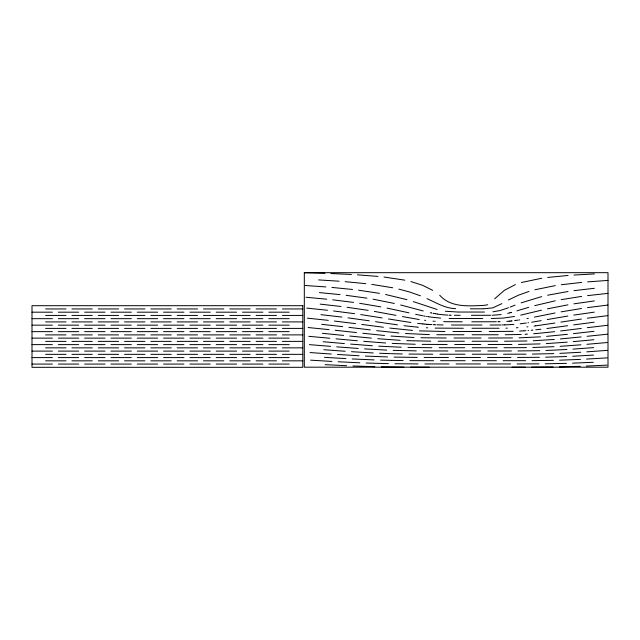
<?xml version="1.0" encoding="UTF-8"?>
<svg xmlns="http://www.w3.org/2000/svg" width="640" height="640" viewBox="0 0 640 640"><rect width="100%" height="100%" fill="white"/><g stroke="black" fill="none" stroke-linecap="round" stroke-linejoin="round"><path stroke-width="0.96" d="M494.688 298.792L504.392 290.328L515.424 284.56M501.872 303.64L492.752 307.88L483.608 308.808M508.376 299.992L518.72 295.08L528.976 291.432M515.08 305.136L510.136 307.08M508.504 307.712L500.048 310.552L492.896 311.824M521.12 302.856L541.672 296.608M516.864 310.88L528.728 307.344M521.368 282.52L541.776 278.232M534.728 305.656L555.24 300.808M511.648 312.36L511.248 312.472M511.048 312.52L509.912 312.816M534.92 289.752L555.344 285.616M509.664 312.88L507.672 313.368M520.688 315.144L541.464 310.176M547.448 308.832L567.952 304.824M547.616 295.224L568.048 291.504M534.424 317.112L555.08 312.976M528.36 318.32L527.008 318.576M514.504 316.456L503.488 318.056L491.232 318.536M561.192 299.656L581.624 296.408M561.048 311.864L581.528 308.488M547.216 319.576L567.808 316.048M541.192 320.632L531.672 322.224M519.736 319.856L519.032 319.968M573.896 303.84L594.328 300.936M573.776 315.096L594.248 312.152M560.864 322.096L581.408 319.04M554.864 323.024L535.808 325.832M518.152 320.104L515.792 320.44M528.52 322.704L527.992 322.784M587.48 307.624L607.904 305.048M526.272 323.032L520.144 323.808M561.28 284.744L581.68 282.416M567.632 325.728L546.936 328.512M587.368 318.208L607.832 315.616M573.616 324.904L594.136 322.2M573.984 290.656L594.384 288.288M515.24 320.52L514.672 320.592M535.624 325.856L534.056 326.064M501.192 314.584L492.352 315.24M587.56 295.624L607.968 293.376M581.264 328.424L560.64 330.968M587.232 327.688L607.736 325.272M547.712 277.432L568.104 275.464M540.864 329.248L535.776 329.808M554.616 331.68L536.76 333.48M573.432 333.648L594.008 331.32M512.088 320.896L511.672 320.944M567.424 334.312L546.624 336.36M527.912 326.792L526.92 326.904M511.608 320.952L511.192 320.992M587.08 336.312L607.616 334.184M581.088 336.936L560.392 338.936M510.504 321.064L510.088 321.104M532.84 330.096L532.312 330.152M593.856 339.728L573.224 341.64M510.024 321.112L509.208 321.184M531.784 330.2L531.248 330.248M607.488 342.504L586.904 344.312M509.04 321.2L506.808 321.376M587.608 281.888L608 280.408M528.592 330.48L528.056 330.52M580.896 344.816L560.128 346.336M536.216 333.52L535.504 333.576M567.2 342.152L546.288 343.592M535.12 333.608L533.648 333.72M554.336 339.448L533.216 340.76M593.696 347.608L573 349.12M607.352 350.368L586.72 351.864M525.92 330.688L524.048 330.816M513.832 324.416L505.128 324.872M540.504 336.84L518.992 337.84M518.032 327.672L516.28 327.784M574.032 275.048L594.416 273.928M523.72 330.832L519.568 331.08M593.52 355.08L572.768 356.256M607.2 357.88L586.52 359.08M580.696 352.256L559.848 353.368M566.952 349.496L545.944 350.488M527.44 334.128L526.048 334.208M554.04 346.688L532.792 347.496M525.64 334.224L525.128 334.256M607.04 365.12L586.312 366.072M593.336 362.272L572.528 363.16M580.48 359.384L559.568 360.192M566.696 356.528L545.6 357.192M540.128 343.896L518.456 344.432M521.208 334.424L519.848 334.472M553.728 353.608L532.384 354.104M580.264 366.304L559.28 366.872M519.208 334.496L518.384 334.52M504.832 324.888L504.256 324.904M518.288 334.528L505.2 334.736M566.44 363.36L545.272 363.8M526.952 340.976L504.544 341.24M503.528 324.92L503.968 324.912M513.152 331.328L489.216 331.52M500.064 321.688L498.936 321.712M507.312 328.152L505.96 328.184M539.752 350.664L517.96 350.952M553.424 360.352L531.992 360.648M498.792 321.712L497.944 321.728M502.648 324.936L501.912 324.952M500.872 324.968L490.048 325.032M553.12 366.984L531.624 367.16M490.904 315.272L471.416 315.304M526.488 347.616L503.992 347.736M539.384 357.304L517.512 357.456M496.336 321.752L471.8 321.792M512.504 337.944L488.624 338.008M539.024 363.864L517.104 363.944M526.048 354.168L503.52 354.224M499.088 328.256L471.992 328.272M483.128 308.808L470.32 308.816M511.928 344.472L488.176 344.496M525.632 360.68L503.128 360.704M511.408 350.968L487.832 350.976M525.256 367.184L512.072 367.192M304.312 272.68L608 272.68L608 367.192L304.312 367.192L304.312 272.68L324.92 273.312M45.592 308.944L65.976 308.944M71.904 308.944L92.288 308.944M98.216 308.944L118.6 308.944M124.536 308.944L144.92 308.944M150.848 308.944L171.232 308.944M177.16 308.944L197.544 308.944M203.472 308.944L223.856 308.944M229.784 308.944L250.176 308.944M256.104 308.944L276.488 308.944M282.416 308.944L302.8 308.944M484.44 312.056L458.432 312.04M32 312.184L52.384 312.184M58.312 312.184L78.696 312.184M84.624 312.184L105.016 312.184M110.944 312.184L131.328 312.184M137.256 312.184L157.64 312.184M163.568 312.184L183.952 312.184M189.88 312.184L210.272 312.184M216.2 312.184L236.584 312.184M242.512 312.184L262.896 312.184M268.824 312.184L289.208 312.184M45.592 315.424L65.976 315.424M71.904 315.424L92.288 315.424M98.216 315.424L118.6 315.424M124.536 315.424L144.92 315.424M150.848 315.424L171.232 315.424M177.16 315.424L197.544 315.424M203.472 315.424L223.856 315.424M229.784 315.424L250.176 315.424M256.104 315.424L276.488 315.424M282.416 315.424L302.8 315.424M482.816 318.544L449.088 318.48M32 318.672L52.384 318.672M58.312 318.672L78.696 318.672M84.624 318.672L105.016 318.672M110.944 318.672L131.328 318.672M137.256 318.672L157.64 318.672M163.568 318.672L183.952 318.672M189.88 318.672L210.272 318.672M216.2 318.672L236.584 318.672M242.512 318.672L262.896 318.672M268.824 318.672L289.208 318.672M462.224 321.792L444.856 321.696M45.592 321.912L65.976 321.912M71.904 321.912L92.288 321.912M98.216 321.912L118.6 321.912M124.536 321.912L144.92 321.912M150.848 321.912L171.232 321.912M177.16 321.912L197.544 321.912M203.472 321.912L223.856 321.912M229.784 321.912L250.176 321.912M256.104 321.912L276.488 321.912M282.416 321.912L302.8 321.912M481.952 325.032L451.416 325.024M32 325.16L52.384 325.16M58.312 325.16L78.696 325.16M84.624 325.16L105.016 325.16M110.944 325.16L131.328 325.16M137.256 325.16L157.64 325.16M163.568 325.16L183.952 325.16M189.88 325.16L210.272 325.16M216.2 325.16L236.584 325.16M242.512 325.16L262.896 325.16M268.824 325.16L289.208 325.16M463.304 328.272L435.16 328.112M45.592 328.4L65.976 328.4M71.904 328.4L92.288 328.4M98.216 328.4L118.6 328.4M124.536 328.4L144.92 328.4M150.848 328.4L171.232 328.4M177.16 328.4L197.544 328.4M203.472 328.4L223.856 328.4M229.784 328.4L250.176 328.4M256.104 328.4L276.488 328.4M282.416 328.4L302.8 328.4M452.928 331.52L481.432 331.52M32 331.64L52.384 331.64M58.312 331.64L78.696 331.64M84.624 331.64L105.016 331.64M110.944 331.64L131.328 331.64M137.256 331.64L157.64 331.64M163.568 331.64L183.952 331.64M189.88 331.64L210.272 331.64M216.2 331.64L236.584 331.64M242.512 331.64L262.896 331.64M268.824 331.64L289.208 331.64M463.968 334.76L436.816 334.72M472.104 334.76L498.288 334.76M45.592 334.888L65.976 334.888M71.904 334.888L92.288 334.888M98.216 334.888L118.6 334.888M124.536 334.888L144.92 334.888M150.848 334.888L171.232 334.888M177.16 334.888L197.544 334.888M203.472 334.888L223.856 334.888M229.784 334.888L250.176 334.888M256.104 334.888L276.488 334.888M282.416 334.888L302.8 334.888M453.968 338.008L481.08 338.008M32 338.128L52.384 338.128M58.312 338.128L78.696 338.128M84.624 338.128L105.016 338.128M110.944 338.128L131.328 338.128M137.256 338.128L157.64 338.128M163.568 338.128L183.952 338.128M189.88 338.128L210.272 338.128M216.2 338.128L236.584 338.128M242.512 338.128L262.896 338.128M268.824 338.128L289.208 338.128M45.592 341.376L65.976 341.376M71.904 341.376L92.288 341.376M98.216 341.376L118.6 341.376M124.536 341.376L144.92 341.376M150.848 341.376L171.232 341.376M177.16 341.376L197.544 341.376M203.472 341.376L223.856 341.376M229.784 341.376L250.176 341.376M256.104 341.376L276.488 341.376M282.416 341.376L302.8 341.376M464.416 341.248L438.104 341.232M472.184 341.248L497.648 341.248M447.16 344.488L422.168 344.384M454.72 344.496L480.832 344.496M32 344.616L52.384 344.616M58.312 344.616L78.696 344.616M84.624 344.616L105.016 344.616M110.944 344.616L131.328 344.616M137.256 344.616L157.64 344.616M163.568 344.616L183.952 344.616M189.88 344.616L210.272 344.616M216.2 344.616L236.584 344.616M242.512 344.616L262.896 344.616M268.824 344.616L289.208 344.616M464.736 347.736L439.112 347.728M472.24 347.736L497.128 347.736M45.592 347.856L65.976 347.856M71.904 347.856L92.288 347.856M98.216 347.856L118.6 347.856M124.536 347.856L144.92 347.856M150.848 347.856L171.232 347.856M177.16 347.856L197.544 347.856M203.472 347.856L223.856 347.856M229.784 347.856L250.176 347.856M256.104 347.856L276.488 347.856M282.416 347.856L302.8 347.856M447.904 350.976L423.232 350.936M455.28 350.976L480.648 350.976M32 351.104L52.384 351.104M58.312 351.104L78.696 351.104M84.624 351.104L105.016 351.104M110.944 351.104L131.328 351.104M137.256 351.104L157.64 351.104M163.568 351.104L183.952 351.104M189.88 351.104L210.272 351.104M216.2 351.104L236.584 351.104M242.512 351.104L262.896 351.104M268.824 351.104L289.208 351.104M439.92 354.216L464.976 354.224M472.28 354.224L496.704 354.224M45.592 354.344L65.976 354.344M71.904 354.344L92.288 354.344M98.216 354.344L118.6 354.344M124.536 354.344L144.92 354.344M150.848 354.344L171.232 354.344M177.16 354.344L197.544 354.344M203.472 354.344L223.856 354.344M229.784 354.344L250.176 354.344M256.104 354.344L276.488 354.344M282.416 354.344L302.8 354.344M448.488 357.464L424.128 357.448M455.712 357.464L480.504 357.464M487.56 357.464L510.96 357.464M32 357.592L52.384 357.592M58.312 357.592L78.696 357.592M84.624 357.592L105.016 357.592M110.944 357.592L131.328 357.592M137.256 357.592L157.64 357.592M163.568 357.592L183.952 357.592M189.88 357.592L210.272 357.592M216.2 357.592L236.584 357.592M242.512 357.592L262.896 357.592M268.824 357.592L289.208 357.592M440.576 360.704L465.16 360.704M472.312 360.704L496.352 360.704M45.592 360.832L65.976 360.832M71.904 360.832L92.288 360.832M98.216 360.832L118.6 360.832M124.536 360.832L144.92 360.832M150.848 360.832L171.232 360.832M177.16 360.832L197.544 360.832M203.472 360.832L223.856 360.832M229.784 360.832L250.176 360.832M256.104 360.832L276.488 360.832M282.416 360.832L302.8 360.832M448.96 363.952L424.888 363.944M456.056 363.952L480.384 363.952M487.344 363.952L510.56 363.952M32 364.072L52.384 364.072M58.312 364.072L78.696 364.072M84.624 364.072L105.016 364.072M110.944 364.072L131.328 364.072M137.256 364.072L157.64 364.072M163.568 364.072L183.952 364.072M189.88 364.072L210.272 364.072M216.2 364.072L236.584 364.072M242.512 364.072L262.896 364.072M268.824 364.072L289.208 364.072M460.2 315.304L454.392 315.272M446.184 338L420.912 337.744M432.784 354.216L408.96 354.072M433.528 360.704L409.848 360.632M429.168 367.192L410.624 367.152M431.88 347.72L407.952 347.432M418.024 363.928L394.96 363.752M444.888 331.504L419.416 330.872M417.224 357.416L394.112 357.112M403.92 367.112L381.304 366.824M430.784 341.2L406.8 340.64M457.936 312.032L445.368 311.264M416.296 350.88L393.184 350.36M403.128 360.568L391.736 360.384M443.104 324.96L437.112 324.824M429.424 334.616L405.504 333.512M402.24 353.96L391.256 353.68M388.384 363.64L366.176 363.032M444.304 321.688L443.744 321.672M391.528 360.384L380.52 360.112M415.216 344.272L392.152 343.392M451.152 315.216L450.136 315.184M374.84 366.68L352.912 365.968M387.552 356.944L365.392 356.08M390.456 353.656L379.664 353.256M449.936 315.176L449.24 315.152M401.232 347.24L378.736 346.168M374.064 359.904L352.192 358.944M435.864 324.776L434.224 324.712M330.888 273.536L351.424 274.48M359.808 362.792L338.16 361.768M413.96 337.512L391.024 336.056M346.608 365.704L325.12 364.664M386.64 350.104L364.56 348.88M433.896 324.696L433.416 324.672M447.96 315.104L444.24 314.864M373.232 352.952L351.432 351.688M427.752 327.84L426.288 327.768M318.6 279.912L339.152 281.208M431.968 324.6L431.488 324.576M359.048 355.752L337.472 354.456M345.904 358.608L324.488 357.32M400.112 340.312L377.736 338.704M331.928 361.432L310.64 360.168M430.848 324.536L430.368 324.504M357.4 274.824L377.992 276.408M305.304 285.496L325.88 286.928M430.056 324.488L429.584 324.456M435.208 321.304L434.704 321.272M429.264 324.44L428.48 324.384M385.64 343L363.672 341.328M372.336 345.752L350.632 344.096M331.256 354.04L310.032 352.56M358.24 348.456L336.752 346.84M345.168 351.264L323.824 349.712M428.168 324.36L427.384 324.304M433.888 321.208L433.032 321.144M440.608 318.144L428.968 316.848M427.072 324.28L426.296 324.224M455.6 308.656C445.232 308.384 436.176 302.76 427.016 298.624M412.512 330.408L389.792 328.064M330.552 346.344L309.4 344.632M345.136 281.672L365.776 283.656M425.992 324.192L425.216 324.128M418.344 327.216L417.712 327.168M306.024 297.264L326.704 299.184M344.4 343.576L323.136 341.736M331.872 287.424L352.536 289.472M319.416 292.6L340.096 294.616M417.272 327.128L404.04 325.712M424.6 324.08L424.136 324.04M398.856 332.968L376.672 330.656M308.76 336.32L329.832 338.248M357.384 340.784L336 338.824M423.824 324.008L422.64 323.896M371.376 338.136L349.792 336.048M443.72 314.824L439.216 314.32M306.728 308.112L327.512 310.264M384.552 335.48L362.736 333.256M422.456 323.88L417.664 323.376M308.096 327.528L329.08 329.624M322.424 333.32L343.592 335.424M307.416 318.16L328.304 320.352M320.192 304.12L341 306.488M321.696 324.336L342.752 326.656M335.216 330.272L356.488 332.576M320.952 314.648L341.888 317.08M332.736 299.824L353.568 302.416M384 277.024L404.784 280.16M334.408 321.048L355.552 323.632M348.92 327.368L370.352 329.912M346.128 295.312L366.984 298.184M333.584 310.96L354.576 313.68M425.704 320.416L424.56 320.272M358.568 290.2L379.44 293.336M383.376 327.256L361.752 324.432M371.808 284.392L392.664 287.768M348.016 317.864L369.272 320.792M347.08 307.272L368.152 310.376M397.48 324.856L375.536 321.696M410.856 322.496L388.456 318.968M438.616 314.232L437.52 314.072M360.728 314.568L382.128 317.92M359.664 303.296L380.808 306.872M419.216 319.528L402.424 316.584M437.264 314.032L436.344 313.88M428.656 316.792L428.192 316.72M427.256 316.568L426.488 316.44M374.336 311.4L395.976 315.352M373.096 299.192L394.36 303.456M435.768 313.784L435.36 313.712M425.264 316.224L424.656 316.12M435.272 313.696L434.864 313.624M424.056 316.008L423.6 315.928M434.136 313.488L433.728 313.408M422.704 315.752L415.64 314.312M433.64 313.392L433.216 313.304M385.56 294.488L406.96 299.672M387.04 308.088L409 312.848M431.936 313.04L431.496 312.952M431.152 312.872L430.312 312.696M398.8 289.104L409.664 292.024L420.408 295.8M400.664 304.968L423.24 310.96M410.896 281.552L422.656 285.336L432.68 290.344M437.152 309.496L413.36 301.624M439.696 295.224C450.664 307.544 467.768 306.024 482.648 305.448A31.376 31.376 0 0 0 487.712 304.72M302.8 305.696L32 305.696L32 367.32L302.8 367.32L302.8 305.696"/></g></svg>
